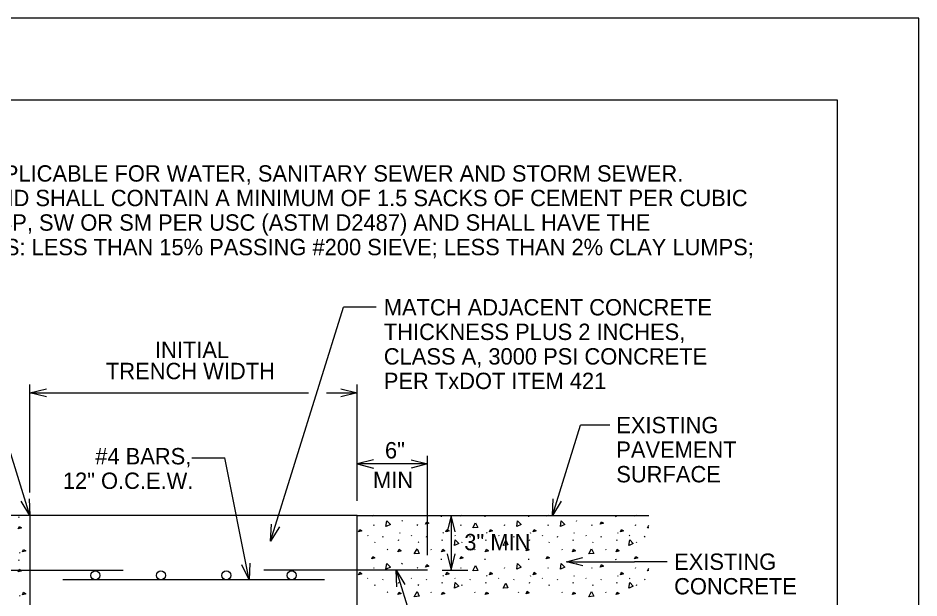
# Model space of a CAD drawing. Extents: x 2082829.8 to 2082838.3, y 13331254.5 to 13331265.5.
# Drawn here: x 2082832.8 to 2082838.31, y 13331261.96 to 13331265.5 of the extents above; entities that cross this region are included whole.
import ezdxf

# ---------------------------------------------------------------- set-up
doc = ezdxf.new("R2010")
doc.units = 0
for name, color, linetype in [('det green', 7, 'Continuous'), ('det pat 1', 7, 'Continuous'), ('det pat 3', 7, 'Continuous'), ('Detail', 7, 'Continuous'), ('Detail Label', 7, 'Continuous'), ('Detail Label Universal', 7, 'Continuous'), ('Level 60', 7, 'Continuous'), ('Non-Print', 7, 'Continuous'), ('Sheet Title Block', 7, 'Continuous')]:
    doc.layers.add(name, color=color, linetype=linetype)

msp = doc.modelspace()

# ---------------------------------------------------------------- linework, layer by layer
at = {"layer": 'det green'}
for p, q in [((2082832.447, 13331262.1279), (2082833.447, 13331262.1279)), ((2082835.307, 13331262.1279), (2082834.307, 13331262.1279)), ((2082834.677, 13331262.0679), (2082833.077, 13331262.0679))]:
    msp.add_line(p, q, dxfattribs=at)
for centre in [(2082833.277, 13331262.0954), (2082833.677, 13331262.0954), (2082834.077, 13331262.0954), (2082834.477, 13331262.0954)]:
    msp.add_circle(centre, 0.0275, dxfattribs=at)
at = {"layer": 'det pat 1'}
msp.add_line((2082832.877, 13331262.4612), (2082832.5931, 13331263.3729), dxfattribs=at)
msp.add_lwpolyline([(2082832.8711, 13331262.5641), (2082832.877, 13331262.4612), (2082832.8234, 13331262.5492)], dxfattribs=at)
at = {"layer": 'det pat 3'}
for p, q in [((2082834.3477, 13331262.3044), (2082834.7929, 13331263.734)), ((2082834.9929, 13331263.734), (2082834.7929, 13331263.734)), ((2082832.877, 13331262.6023), (2082832.877, 13331263.2612)), ((2082834.877, 13331262.5512), (2082834.877, 13331263.2612)), ((2082832.877, 13331263.2112), (2082834.5805, 13331263.2112)), ((2082834.6895, 13331263.2112), (2082834.877, 13331263.2112)), ((2082835.307, 13331262.2179), (2082835.307, 13331262.8263)), ((2082833.8671, 13331262.8146), (2082834.0671, 13331262.8146)), ((2082834.2159, 13331262.0672), (2082834.0671, 13331262.8146)), ((2082835.307, 13331262.7763), (2082834.877, 13331262.7763))]:
    msp.add_line(p, q, dxfattribs=at)
for points in [[(2082832.977, 13331263.1862), (2082832.877, 13331263.2112), (2082832.977, 13331263.2362)], [(2082834.777, 13331263.2362), (2082834.877, 13331263.2112), (2082834.777, 13331263.1862)], [(2082834.977, 13331262.8013), (2082834.877, 13331262.7763), (2082834.977, 13331262.7513)], [(2082835.207, 13331262.8013), (2082835.307, 13331262.7763), (2082835.207, 13331262.7513)], [(2082834.4013, 13331262.3924), (2082834.3477, 13331262.3044), (2082834.3535, 13331262.4073)], [(2082834.2209, 13331262.1702), (2082834.2159, 13331262.0672), (2082834.1719, 13331262.1604)]]:
    msp.add_lwpolyline(points, dxfattribs=at)
at = {"layer": 'Detail'}
for p, q in [((2082832.877, 13331262.4612), (2082832.2892, 13331262.4612)), ((2082832.809, 13331262.449), (2082832.8115, 13331262.4545)), ((2082834.877, 13331262.4612), (2082836.6601, 13331262.4612)), ((2082834.9657, 13331262.4576), (2082834.9674, 13331262.4612)), ((2082834.9773, 13331262.4612), (2082834.9657, 13331262.4576)), ((2082835.3901, 13331262.4585), (2082835.3907, 13331262.453)), ((2082835.506, 13331262.4576), (2082835.5078, 13331262.4612)), ((2082835.5176, 13331262.4612), (2082835.506, 13331262.4576)), ((2082835.6568, 13331262.4585), (2082835.6574, 13331262.453)), ((2082835.9235, 13331262.4585), (2082835.9241, 13331262.453)), ((2082836.0326, 13331262.4576), (2082836.0344, 13331262.4612)), ((2082836.0443, 13331262.4612), (2082836.0326, 13331262.4576)), ((2082836.4571, 13331262.4585), (2082836.4577, 13331262.453)), ((2082836.573, 13331262.4576), (2082836.5748, 13331262.4612)), ((2082836.5846, 13331262.4612), (2082836.573, 13331262.4576)), ((2082834.9779, 13331262.4005), (2082834.9803, 13331262.4061)), ((2082835.1508, 13331262.4258), (2082835.1533, 13331262.4313)), ((2082835.2445, 13331262.4005), (2082835.247, 13331262.4061)), ((2082835.5112, 13331262.4005), (2082835.5137, 13331262.4061)), ((2082835.7779, 13331262.4005), (2082835.7803, 13331262.4061)), ((2082836.0448, 13331262.4005), (2082836.0473, 13331262.4061)), ((2082836.2178, 13331262.4258), (2082836.2202, 13331262.4313)), ((2082836.3115, 13331262.4005), (2082836.314, 13331262.4061)), ((2082836.5782, 13331262.4005), (2082836.5806, 13331262.4061)), ((2082836.6514, 13331262.3853), (2082836.6601, 13331262.4016)), ((2082836.6601, 13331262.386), (2082836.6521, 13331262.3853)), ((2082834.9401, 13331262.341), (2082834.9426, 13331262.3373)), ((2082835.034, 13331262.329), (2082835.0365, 13331262.3345)), ((2082835.1349, 13331262.3567), (2082835.1373, 13331262.353)), ((2082835.2068, 13331262.341), (2082835.2093, 13331262.3373)), ((2082835.3006, 13331262.329), (2082835.3031, 13331262.3345)), ((2082835.4015, 13331262.3567), (2082835.404, 13331262.353)), ((2082835.4735, 13331262.341), (2082835.4759, 13331262.3373)), ((2082835.5673, 13331262.329), (2082835.5698, 13331262.3345)), ((2082835.6682, 13331262.3567), (2082835.6707, 13331262.353)), ((2082835.7401, 13331262.341), (2082835.7426, 13331262.3373)), ((2082835.834, 13331262.329), (2082835.8365, 13331262.3345)), ((2082835.9349, 13331262.3567), (2082835.9373, 13331262.353)), ((2082836.0071, 13331262.341), (2082836.0096, 13331262.3373)), ((2082836.101, 13331262.329), (2082836.1034, 13331262.3345)), ((2082836.2018, 13331262.3567), (2082836.2043, 13331262.353)), ((2082836.2738, 13331262.341), (2082836.2763, 13331262.3373)), ((2082836.3676, 13331262.329), (2082836.3701, 13331262.3345)), ((2082836.4685, 13331262.3567), (2082836.471, 13331262.353)), ((2082836.5405, 13331262.341), (2082836.5429, 13331262.3373)), ((2082836.6343, 13331262.329), (2082836.6368, 13331262.3345)), ((2082834.984, 13331262.2952), (2082834.9865, 13331262.3008)), ((2082835.1302, 13331262.3094), (2082835.1327, 13331262.315)), ((2082835.2507, 13331262.2952), (2082835.2532, 13331262.3008)), ((2082835.3968, 13331262.3094), (2082835.3993, 13331262.315)), ((2082835.5174, 13331262.2952), (2082835.5198, 13331262.3008)), ((2082835.6635, 13331262.3094), (2082835.666, 13331262.315)), ((2082835.9302, 13331262.3094), (2082835.9327, 13331262.315)), ((2082836.051, 13331262.2952), (2082836.0535, 13331262.3008)), ((2082836.1972, 13331262.3094), (2082836.1996, 13331262.315)), ((2082836.3177, 13331262.2952), (2082836.3202, 13331262.3008)), ((2082836.4638, 13331262.3094), (2082836.4663, 13331262.315)), ((2082836.5843, 13331262.2952), (2082836.5868, 13331262.3008)), ((2082832.8137, 13331262.2344), (2082832.8161, 13331262.2307)), ((2082835.0611, 13331262.2558), (2082835.0636, 13331262.2521)), ((2082835.3278, 13331262.2558), (2082835.3303, 13331262.2521)), ((2082835.5945, 13331262.2558), (2082835.5969, 13331262.2521)), ((2082835.8611, 13331262.2558), (2082835.8636, 13331262.2521)), ((2082836.1281, 13331262.2558), (2082836.1306, 13331262.2521)), ((2082836.3948, 13331262.2558), (2082836.3972, 13331262.2521)), ((2082832.809, 13331262.1871), (2082832.8115, 13331262.1926)), ((2082835.1508, 13331262.1639), (2082835.1533, 13331262.1694)), ((2082835.3901, 13331262.1966), (2082835.3907, 13331262.1911)), ((2082835.6568, 13331262.1966), (2082835.6574, 13331262.1911)), ((2082835.9235, 13331262.1966), (2082835.9241, 13331262.1911)), ((2082836.2178, 13331262.1639), (2082836.2202, 13331262.1694)), ((2082836.4571, 13331262.1966), (2082836.4577, 13331262.1911)), ((2082834.9779, 13331262.1386), (2082834.9803, 13331262.1442)), ((2082835.2445, 13331262.1386), (2082835.247, 13331262.1442)), ((2082835.5112, 13331262.1386), (2082835.5137, 13331262.1442)), ((2082835.7779, 13331262.1386), (2082835.7803, 13331262.1442)), ((2082836.0448, 13331262.1386), (2082836.0473, 13331262.1442)), ((2082836.3115, 13331262.1386), (2082836.314, 13331262.1442)), ((2082836.5782, 13331262.1386), (2082836.5806, 13331262.1442)), ((2082836.6514, 13331262.1234), (2082836.6601, 13331262.1397)), ((2082836.6601, 13331262.1241), (2082836.6521, 13331262.1234)), ((2082834.9401, 13331262.0791), (2082834.9426, 13331262.0754)), ((2082835.034, 13331262.0671), (2082835.0365, 13331262.0726)), ((2082835.1302, 13331262.0475), (2082835.1327, 13331262.0531)), ((2082835.1349, 13331262.0948), (2082835.1373, 13331262.0911)), ((2082835.2068, 13331262.0791), (2082835.2093, 13331262.0754)), ((2082835.3006, 13331262.0671), (2082835.3031, 13331262.0726)), ((2082835.3968, 13331262.0475), (2082835.3993, 13331262.0531)), ((2082835.4015, 13331262.0948), (2082835.404, 13331262.0911)), ((2082835.4735, 13331262.0791), (2082835.4759, 13331262.0754)), ((2082835.5673, 13331262.0671), (2082835.5698, 13331262.0726)), ((2082835.6635, 13331262.0475), (2082835.666, 13331262.0531)), ((2082835.6682, 13331262.0948), (2082835.6707, 13331262.0911)), ((2082835.7401, 13331262.0791), (2082835.7426, 13331262.0754)), ((2082835.834, 13331262.0671), (2082835.8365, 13331262.0726)), ((2082835.9302, 13331262.0475), (2082835.9327, 13331262.0531)), ((2082835.9349, 13331262.0948), (2082835.9373, 13331262.0911)), ((2082836.0071, 13331262.0791), (2082836.0096, 13331262.0754)), ((2082836.101, 13331262.0671), (2082836.1034, 13331262.0726)), ((2082836.1972, 13331262.0475), (2082836.1996, 13331262.0531)), ((2082836.2018, 13331262.0948), (2082836.2043, 13331262.0911)), ((2082836.2738, 13331262.0791), (2082836.2763, 13331262.0754)), ((2082836.3676, 13331262.0671), (2082836.3701, 13331262.0726)), ((2082836.4638, 13331262.0475), (2082836.4663, 13331262.0531)), ((2082836.4685, 13331262.0948), (2082836.471, 13331262.0911)), ((2082836.5405, 13331262.0791), (2082836.5429, 13331262.0754)), ((2082836.6343, 13331262.0671), (2082836.6368, 13331262.0726)), ((2082834.984, 13331262.0334), (2082834.9865, 13331262.0389)), ((2082835.0611, 13331261.9939), (2082835.0636, 13331261.9902)), ((2082835.2507, 13331262.0334), (2082835.2532, 13331262.0389)), ((2082835.3278, 13331261.9939), (2082835.3303, 13331261.9902)), ((2082835.5174, 13331262.0334), (2082835.5198, 13331262.0389)), ((2082835.5945, 13331261.9939), (2082835.5969, 13331261.9902)), ((2082835.8611, 13331261.9939), (2082835.8636, 13331261.9902)), ((2082836.051, 13331262.0334), (2082836.0535, 13331262.0389)), ((2082836.1281, 13331261.9939), (2082836.1306, 13331261.9902)), ((2082836.3177, 13331262.0334), (2082836.3202, 13331262.0389)), ((2082836.3948, 13331261.9939), (2082836.3972, 13331261.9902)), ((2082836.5843, 13331262.0334), (2082836.5868, 13331262.0389)), ((2082832.8137, 13331261.9725), (2082832.8161, 13331261.9688))]:
    msp.add_line(p, q, dxfattribs=at)
for points in [[(2082832.8047, 13331262.3793), (2082832.8121, 13331262.3947), (2082832.8244, 13331262.3855), (2082832.8047, 13331262.3793)], [(2082835.0529, 13331262.3941), (2082835.0578, 13331262.4294), (2082835.0799, 13331262.4066), (2082835.0535, 13331262.3943)], [(2082835.2953, 13331262.4081), (2082835.3027, 13331262.4235), (2082835.3151, 13331262.4142), (2082835.2953, 13331262.4081)], [(2082835.5845, 13331262.3853), (2082835.6011, 13331262.4168), (2082835.6141, 13331262.3878), (2082835.5851, 13331262.3853)], [(2082835.8529, 13331262.3941), (2082835.8578, 13331262.4294), (2082835.8799, 13331262.4066), (2082835.8535, 13331262.3943)], [(2082836.1199, 13331262.3941), (2082836.1248, 13331262.4294), (2082836.1468, 13331262.4066), (2082836.1205, 13331262.3943)], [(2082836.3623, 13331262.4081), (2082836.3697, 13331262.4235), (2082836.3821, 13331262.4142), (2082836.3623, 13331262.4081)], [(2082834.8854, 13331262.361), (2082834.8928, 13331262.3765), (2082834.9051, 13331262.3672), (2082834.8854, 13331262.361)], [(2082835.4187, 13331262.361), (2082835.4261, 13331262.3765), (2082835.4384, 13331262.3672), (2082835.4187, 13331262.361)], [(2082835.6854, 13331262.361), (2082835.6928, 13331262.3765), (2082835.7051, 13331262.3672), (2082835.6854, 13331262.361)], [(2082835.9523, 13331262.361), (2082835.9597, 13331262.3765), (2082835.9721, 13331262.3672), (2082835.9523, 13331262.361)], [(2082836.4857, 13331262.361), (2082836.4931, 13331262.3765), (2082836.5054, 13331262.3672), (2082836.4857, 13331262.361)], [(2082835.4711, 13331262.278), (2082835.476, 13331262.3133), (2082835.4981, 13331262.2905), (2082835.4717, 13331262.2782)], [(2082835.7689, 13331262.2786), (2082835.7856, 13331262.31), (2082835.7985, 13331262.2811), (2082835.7695, 13331262.2786)], [(2082836.5381, 13331262.278), (2082836.543, 13331262.3133), (2082836.5651, 13331262.2905), (2082836.5387, 13331262.2782)], [(2082832.8309, 13331262.2387), (2082832.8383, 13331262.2541), (2082832.8506, 13331262.2449), (2082832.8309, 13331262.2387)], [(2082835.1259, 13331262.2397), (2082835.1333, 13331262.2552), (2082835.1456, 13331262.2459), (2082835.1259, 13331262.2397)], [(2082835.2262, 13331262.2269), (2082835.2428, 13331262.2583), (2082835.2558, 13331262.2293), (2082835.2268, 13331262.2269)], [(2082835.3925, 13331262.2397), (2082835.3999, 13331262.2552), (2082835.4123, 13331262.2459), (2082835.3925, 13331262.2397)], [(2082835.6592, 13331262.2397), (2082835.6666, 13331262.2552), (2082835.6789, 13331262.2459), (2082835.6592, 13331262.2397)], [(2082835.9094, 13331262.2445), (2082835.9168, 13331262.2599), (2082835.9292, 13331262.2506), (2082835.9094, 13331262.2445)], [(2082836.1929, 13331262.2397), (2082836.2002, 13331262.2552), (2082836.2126, 13331262.2459), (2082836.1929, 13331262.2397)], [(2082836.2932, 13331262.2269), (2082836.3098, 13331262.2583), (2082836.3228, 13331262.2293), (2082836.2938, 13331262.2269)], [(2082836.4595, 13331262.2397), (2082836.4669, 13331262.2552), (2082836.4792, 13331262.2459), (2082836.4595, 13331262.2397)], [(2082834.9657, 13331262.1957), (2082834.973, 13331262.2111), (2082834.9854, 13331262.2018), (2082834.9657, 13331262.1957)], [(2082835.0529, 13331262.1322), (2082835.0578, 13331262.1675), (2082835.0799, 13331262.1447), (2082835.0535, 13331262.1324)], [(2082835.2953, 13331262.1462), (2082835.3027, 13331262.1616), (2082835.3151, 13331262.1523), (2082835.2953, 13331262.1462)], [(2082835.506, 13331262.1957), (2082835.5134, 13331262.2111), (2082835.5258, 13331262.2018), (2082835.506, 13331262.1957)], [(2082835.8529, 13331262.1322), (2082835.8578, 13331262.1675), (2082835.8799, 13331262.1447), (2082835.8535, 13331262.1324)], [(2082836.0326, 13331262.1957), (2082836.04, 13331262.2111), (2082836.0524, 13331262.2018), (2082836.0326, 13331262.1957)], [(2082836.1199, 13331262.1322), (2082836.1248, 13331262.1675), (2082836.1468, 13331262.1447), (2082836.1205, 13331262.1324)], [(2082836.3623, 13331262.1462), (2082836.3697, 13331262.1616), (2082836.3821, 13331262.1523), (2082836.3623, 13331262.1462)], [(2082836.573, 13331262.1957), (2082836.5804, 13331262.2111), (2082836.5927, 13331262.2018), (2082836.573, 13331262.1957)], [(2082832.8047, 13331262.1174), (2082832.8121, 13331262.1328), (2082832.8244, 13331262.1236), (2082832.8047, 13331262.1174)], [(2082834.8854, 13331262.0991), (2082834.8928, 13331262.1146), (2082834.9051, 13331262.1053), (2082834.8854, 13331262.0991)], [(2082835.4187, 13331262.0991), (2082835.4261, 13331262.1146), (2082835.4384, 13331262.1053), (2082835.4187, 13331262.0991)], [(2082835.5845, 13331262.1234), (2082835.6011, 13331262.1549), (2082835.6141, 13331262.1259), (2082835.5851, 13331262.1234)], [(2082835.6854, 13331262.0991), (2082835.6928, 13331262.1146), (2082835.7051, 13331262.1053), (2082835.6854, 13331262.0991)], [(2082835.9523, 13331262.0991), (2082835.9597, 13331262.1146), (2082835.9721, 13331262.1053), (2082835.9523, 13331262.0991)], [(2082836.4857, 13331262.0991), (2082836.4931, 13331262.1146), (2082836.5054, 13331262.1053), (2082836.4857, 13331262.0991)], [(2082835.4711, 13331262.0161), (2082835.476, 13331262.0514), (2082835.4981, 13331262.0286), (2082835.4717, 13331262.0163)], [(2082836.5381, 13331262.0161), (2082836.543, 13331262.0514), (2082836.5651, 13331262.0286), (2082836.5387, 13331262.0163)], [(2082835.2262, 13331261.965), (2082835.2428, 13331261.9964), (2082835.2558, 13331261.9674), (2082835.2268, 13331261.965)], [(2082835.7689, 13331262.0167), (2082835.7856, 13331262.0481), (2082835.7985, 13331262.0192), (2082835.7695, 13331262.0167)], [(2082835.9094, 13331261.9826), (2082835.9168, 13331261.998), (2082835.9292, 13331261.9887), (2082835.9094, 13331261.9826)], [(2082836.2932, 13331261.965), (2082836.3098, 13331261.9964), (2082836.3228, 13331261.9674), (2082836.2938, 13331261.965)], [(2082832.8309, 13331261.9768), (2082832.8383, 13331261.9922), (2082832.8506, 13331261.983), (2082832.8309, 13331261.9768)], [(2082835.1259, 13331261.9779), (2082835.1333, 13331261.9933), (2082835.1456, 13331261.984), (2082835.1259, 13331261.9779)], [(2082835.3925, 13331261.9779), (2082835.3999, 13331261.9933), (2082835.4123, 13331261.984), (2082835.3925, 13331261.9779)], [(2082835.6592, 13331261.9779), (2082835.6666, 13331261.9933), (2082835.6789, 13331261.984), (2082835.6592, 13331261.9779)], [(2082836.1929, 13331261.9779), (2082836.2002, 13331261.9933), (2082836.2126, 13331261.984), (2082836.1929, 13331261.9779)], [(2082836.4595, 13331261.9779), (2082836.4669, 13331261.9933), (2082836.4792, 13331261.984), (2082836.4595, 13331261.9779)]]:
    msp.add_lwpolyline(points, dxfattribs=at)
at = {"layer": 'Detail Label'}
for p in [(2082836.0702, 13331262.4612), (2082836.4222, 13331263.0138)]:
    msp.add_line(p, (2082836.2422, 13331263.0138), dxfattribs=at)
msp.add_lwpolyline([(2082836.1238, 13331262.5492), (2082836.0702, 13331262.4612), (2082836.076, 13331262.5641)], dxfattribs=at)
at = {"layer": 'Detail Label Universal'}
for p, q in [((2082835.4519, 13331262.4612), (2082835.4519, 13331262.1279)), ((2082836.1572, 13331262.1789), (2082836.5714, 13331262.1789)), ((2082836.7714, 13331262.1789), (2082836.5714, 13331262.1789)), ((2082835.1144, 13331262.1279), (2082835.3273, 13331261.444)), ((2082835.397, 13331262.1279), (2082835.5541, 13331262.1279))]:
    msp.add_line(p, q, dxfattribs=at)
for points in [[(2082835.4769, 13331262.3612), (2082835.4519, 13331262.4612), (2082835.4269, 13331262.3612)], [(2082835.4269, 13331262.2279), (2082835.4519, 13331262.1279), (2082835.4769, 13331262.2279)], [(2082836.2572, 13331262.1539), (2082836.1572, 13331262.1789), (2082836.2572, 13331262.2039)], [(2082835.1203, 13331262.0249), (2082835.1144, 13331262.1279), (2082835.168, 13331262.0398)]]:
    msp.add_lwpolyline(points, dxfattribs=at)
at = {"layer": 'Level 60'}
msp.add_lwpolyline([(2082832.877, 13331261.6279), (2082834.877, 13331261.6279), (2082834.877, 13331262.4612), (2082832.877, 13331262.4612)], close=True, dxfattribs=at)
at = {"layer": 'Non-Print'}
msp.add_lwpolyline([(2082829.8113, 13331254.5021), (2082838.3113, 13331254.5021), (2082838.3113, 13331265.5021), (2082829.8113, 13331265.5021)], close=True, dxfattribs=at)
at = {"layer": 'Sheet Title Block'}
msp.add_lwpolyline([(2082830.8113, 13331265.0021), (2082837.8113, 13331265.0021), (2082837.8113, 13331256.5021), (2082830.8113, 13331256.5021)], close=True, dxfattribs=at)

# ---------------------------------------------------------------- texts
at = {"layer": 'det pat 3'}
for s, p in [('MATCH ADJACENT CONCRETE ', (2082835.0399, 13331263.684)), ('THICKNESS PLUS 2 INCHES, ', (2082835.0399, 13331263.534)), ('INITIAL', (2082833.6409, 13331263.4239)), ('CLASS A, 3000 PSI CONCRETE ', (2082835.0399, 13331263.384)), ('TRENCH WIDTH', (2082833.3414, 13331263.2945)), ('PER TxDOT ITEM 421', (2082835.0399, 13331263.234)), ('#4 BARS, ', (2082833.2761, 13331262.7737)), ('12" O.C.E.W.', (2082833.0778, 13331262.6237))]:
    msp.add_text(s, height=0.1, dxfattribs=at).set_placement(p)
at = {"layer": 'Detail Label'}
for s, p in [('1.  STANDARD DETAIL IS APPLICABLE FOR WATER, SANITARY SEWER AND STORM SEWER.', (2082830.9113, 13331264.5021)), ('2.  CEMENT STABILIZED SAND SHALL CONTAIN A MINIMUM OF 1.5 SACKS OF CEMENT PER CUBIC ', (2082830.9113, 13331264.3521)), ('YARD.  SAND SHALL BE SP, SW OR SM PER USC (ASTM D2487) AND SHALL HAVE THE ', (2082831.1113, 13331264.2021)), ('FOLLOWING PROPERTIES: LESS THAN 15% PASSING #200 SIEVE; LESS THAN 2% CLAY LUMPS; ', (2082831.1113, 13331264.0521))]:
    msp.add_text(s, height=0.1, rotation=359.9997, dxfattribs=at).set_placement(p)
for s, p in [('EXISTING', (2082836.461, 13331262.9638)), ('PAVEMENT', (2082836.461, 13331262.8138)), ('SURFACE', (2082836.461, 13331262.6638)), ('3" MIN', (2082835.5318, 13331262.2486))]:
    msp.add_text(s, height=0.1, dxfattribs=at).set_placement(p)
at = {"layer": 'Detail Label Universal'}
for s, p in [('6"', (2082835.0469, 13331262.8101)), ('MIN', (2082834.9739, 13331262.6284)), ('EXISTING', (2082836.8145, 13331262.1288)), ('CONCRETE', (2082836.8145, 13331261.9788))]:
    msp.add_text(s, height=0.1, dxfattribs=at).set_placement(p)

doc.saveas('drawing.dxf')
